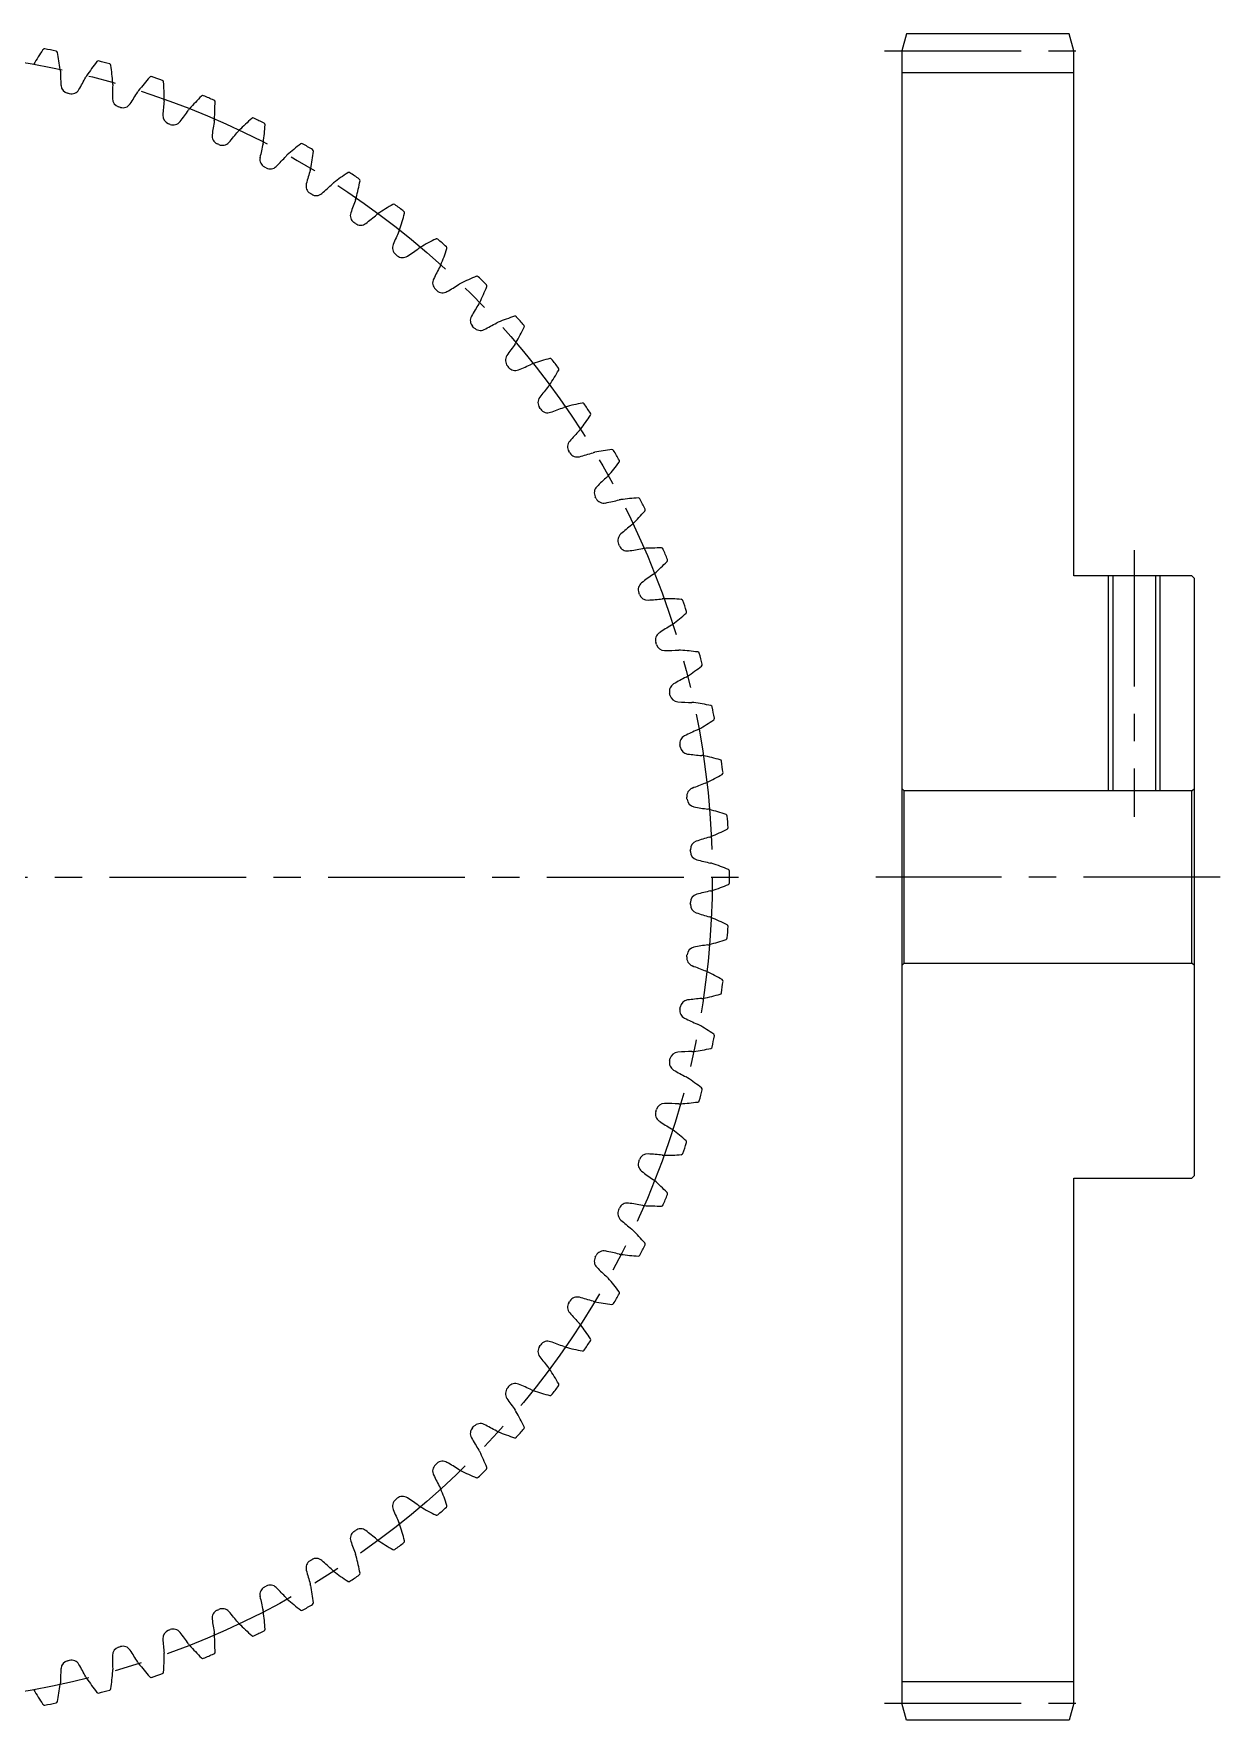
# Model space of a CAD drawing. Extents: x -3 to 253, y -8 to 209.
# Drawn here: x 115.2 to 253, y 10 to 206 of the extents above; entities that cross this region are included whole.
import ezdxf

# ---------------------------------------------------------------- set-up
doc = ezdxf.new("R2010")
doc.units = 0
doc.header["$LTSCALE"] = 0.5
doc.linetypes.add('CENTER', pattern=[50.8, 31.75, -6.35, 6.35, -6.35])
for name, color, linetype in [('MSM_CENTER', 1, 'CENTER'), ('MSM_CONTINUOUS', 7, 'CONTINUOUS'), ('MSM_NARROW', 5, 'CONTINUOUS')]:
    doc.layers.add(name, color=color, linetype=linetype)

msp = doc.modelspace()

# ---------------------------------------------------------------- linework, layer by layer
at = {"layer": 'MSM_CENTER'}
for p, q in [((214, 204), (238, 204)), ((243, 146), (243, 115)), ((-3, 108), (199, 108)), ((253, 108), (213, 108)), ((214, 12), (238, 12))]:
    msp.add_line(p, q, dxfattribs=at)
msp.add_circle((98, 108), 96, dxfattribs=at)
at = {"layer": 'MSM_CONTINUOUS'}
for p, q in [((216.54, 206), (216, 204)), ((235.46, 206), (216.54, 206)), ((236, 204), (235.46, 206)), ((216, 204), (216, 12)), ((236, 143), (236, 204)), ((216, 201.5), (236, 201.5)), ((249.7, 143), (236, 143)), ((240.54, 143), (240.54, 118)), ((245.46, 143), (245.46, 118)), ((250, 142.7), (249.7, 143)), ((250, 73.3), (250, 142.7)), ((216, 118.3), (216.3, 118)), ((216.3, 98), (216.3, 118)), ((249.7, 118), (216.3, 118)), ((249.7, 118), (250, 118.3)), ((249.7, 98), (249.7, 118)), ((216.3, 98), (216, 97.7)), ((216.3, 98), (249.7, 98)), ((250, 97.7), (249.7, 98)), ((236, 12), (236, 73)), ((236, 73), (249.7, 73)), ((249.7, 73), (250, 73.3)), ((216, 14.5), (236, 14.5)), ((216.54, 10), (216, 12)), ((236, 12), (235.46, 10)), ((235.46, 10), (216.54, 10))]:
    msp.add_line(p, q, dxfattribs=at)
for centre, radius, start, end in [((142.81, 186.3), 32, 146.0696, 149.6875), ((116.43, 204.05), 0.2, 79.1404, 146.0696), ((98, 108), 98, 78.3596, 79.1404), ((117.73, 203.79), 0.2, 11.4304, 78.3596), ((86.56, 197.49), 32, 7.8125, 11.4304), ((147.84, 183.2), 32, 142.3196, 145.9375), ((122.67, 202.64), 0.2, 75.3904, 142.3196), ((98, 108), 98, 74.6096, 75.3904), ((123.96, 202.29), 0.2, 7.6804, 74.6096), ((92.44, 198.04), 32, 4.0625, 7.6804), ((116.62, 201.61), 1.66, 1.1047, 7.8126), ((156.67, 202.38), 38.4, 181.1046, 183.5648), ((119.35, 200.06), 1, 183.5648, 256.9446), ((87.12, 218.6), 38.4, 330.1852, 332.6454), ((122.7, 200.19), 1.66, 145.9374, 152.6453), ((162.72, 198.34), 38.4, 177.3546, 179.8148), ((122.7, 200.19), 1.66, 357.3547, 4.0626), ((152.65, 179.78), 32, 138.5696, 142.1875), ((128.8, 200.82), 0.2, 71.6404, 138.5696), ((98, 108), 98, 70.8596, 71.6404), ((130.07, 200.39), 0.2, 3.9304, 70.8596), ((98.34, 198.21), 32, 0.3125, 3.9304), ((98, 108), 93.5, 76.8055, 76.9445), ((119.57, 200.01), 1, 256.8055, 330.1852), ((125.32, 198.46), 1, 179.8148, 253.1945), ((94.38, 219.08), 38.4, 326.4352, 328.8954), ((128.68, 198.38), 1.66, 142.1874, 148.8953), ((168.49, 193.92), 38.4, 173.6046, 176.0648), ((128.68, 198.38), 1.66, 353.6047, 0.3126), ((157.22, 176.05), 32, 134.8196, 138.4375), ((134.81, 198.61), 0.2, 67.8904, 134.8196), ((98, 108), 98, 67.1096, 67.8904), ((136.04, 198.1), 0.2, 0.1804, 67.1096), ((104.24, 198), 32, 356.5625, 0.1804), ((98, 108), 93.5, 73.0555, 73.1945), ((125.54, 198.4), 1, 253.0555, 326.4352), ((131.18, 196.48), 1, 176.0648, 249.4445), ((101.65, 219.07), 38.4, 322.6852, 325.1454), ((134.52, 196.18), 1.66, 138.4374, 145.1453), ((134.52, 196.18), 1.66, 349.8547, 356.5626), ((161.55, 172.03), 32, 131.0696, 134.6875), ((140.66, 196.01), 0.2, 64.1404, 131.0696), ((98, 108), 98, 63.3596, 64.1404), ((98, 108), 93.5, 69.3055, 69.4445), ((131.39, 196.4), 1, 249.3055, 322.6852), ((136.9, 194.12), 1, 172.3148, 245.6945), ((173.96, 189.12), 38.4, 169.8546, 172.3148), ((108.91, 218.6), 38.4, 318.9352, 321.3954), ((140.21, 193.6), 1.66, 134.6874, 141.3953), ((110.11, 197.4), 32, 352.8125, 356.4304), ((141.85, 195.42), 0.2, 356.4304, 63.3596), ((98, 108), 93.5, 65.5555, 65.6945), ((137.11, 194.03), 1, 245.5555, 318.9352), ((179.1, 183.98), 38.4, 166.1046, 168.5648), ((140.21, 193.6), 1.66, 346.1047, 352.8126), ((165.6, 167.74), 32, 127.3196, 130.9375), ((146.32, 193.03), 0.2, 60.3904, 127.3196), ((98, 108), 98, 59.6096, 60.3904), ((115.94, 196.41), 32, 349.0625, 352.6804), ((147.48, 192.36), 0.2, 352.6804, 59.6096), ((142.45, 191.4), 1, 168.5648, 241.9445), ((98, 108), 93.5, 61.8055, 61.9445), ((142.65, 191.29), 1, 241.8055, 315.1852), ((116.12, 217.65), 38.4, 315.1852, 317.6454), ((145.72, 190.66), 1.66, 130.9374, 137.6453), ((183.9, 178.51), 38.4, 162.3546, 164.8148), ((145.72, 190.66), 1.66, 342.3547, 349.0626), ((147.81, 188.31), 1, 164.8148, 238.1945), ((123.25, 216.23), 38.4, 311.4352, 313.8954), ((151.03, 187.36), 1.66, 127.1874, 133.8953), ((169.36, 163.19), 32, 123.5696, 127.1875), ((151.78, 189.69), 0.2, 56.6404, 123.5697), ((98, 108), 98, 55.8596, 56.6404), ((121.68, 195.05), 32, 345.3125, 348.9304), ((152.89, 188.95), 0.2, 348.9304, 55.8596), ((98, 108), 93.5, 58.0555, 58.1945), ((148, 188.19), 1, 238.0555, 311.4352), ((188.33, 172.74), 38.4, 158.6046, 161.0648), ((151.03, 187.36), 1.66, 338.6047, 345.3126), ((152.95, 184.88), 1, 161.0648, 234.4445), ((130.27, 214.34), 38.4, 307.6852, 310.1454), ((156.1, 183.72), 1.66, 123.4374, 130.1453), ((172.82, 158.4), 32, 119.8196, 123.4375), ((157.01, 185.99), 0.2, 52.8904, 119.8196), ((98, 108), 98, 52.1096, 52.8904), ((127.32, 193.32), 32, 341.5625, 345.1804), ((158.06, 185.18), 0.2, 345.1804, 52.1096), ((98, 108), 93.5, 54.3055, 54.4445), ((153.14, 184.75), 1, 234.3055, 307.6852), ((192.37, 166.7), 38.4, 154.8546, 157.3148), ((156.1, 183.72), 1.66, 334.8547, 341.5626), ((157.86, 181.12), 1, 157.3148, 230.6945), ((98, 108), 93.5, 50.5555, 50.6945), ((137.16, 212.01), 38.4, 303.9352, 306.3954), ((160.93, 179.76), 1.66, 119.6874, 126.3953), ((175.96, 153.4), 32, 116.0696, 119.6875), ((161.98, 181.97), 0.2, 49.1404, 116.0696), ((98, 108), 98, 48.3596, 49.1404), ((132.84, 191.22), 32, 337.8125, 341.4304), ((162.98, 181.09), 0.2, 341.4304, 48.3596), ((158.04, 180.98), 1, 230.5555, 303.9352), ((196.01, 160.4), 38.4, 151.1046, 153.5648), ((160.93, 179.76), 1.66, 331.1047, 337.8126), ((162.52, 177.05), 1, 153.5648, 226.9445), ((143.88, 209.22), 38.4, 300.1852, 302.6454), ((165.49, 175.49), 1.66, 115.9374, 122.6453), ((178.76, 148.21), 32, 112.3196, 115.9375), ((166.68, 177.62), 0.2, 45.3904, 112.3196), ((98, 108), 98, 44.6096, 45.3904), ((138.21, 188.76), 32, 334.0625, 337.6804), ((167.62, 176.68), 0.2, 337.6804, 44.6096), ((98, 108), 93.5, 46.8055, 46.9445), ((162.68, 176.89), 1, 226.8055, 300.1852), ((199.22, 153.88), 38.4, 147.3546, 149.8148), ((165.49, 175.49), 1.66, 327.3547, 334.0626), ((166.89, 172.68), 1, 149.8148, 223.1945), ((181.22, 142.84), 32, 108.5696, 112.1875), ((171.09, 172.98), 0.2, 41.6404, 108.5696), ((98, 108), 98, 40.8596, 41.6404), ((98, 108), 93.5, 43.0555, 43.1945), ((167.05, 172.52), 1, 223.0555, 296.4352), ((150.4, 206.01), 38.4, 296.4352, 298.8954), ((169.76, 170.93), 1.66, 112.1874, 118.8953), ((143.4, 185.96), 32, 330.3125, 333.9304), ((171.97, 171.98), 0.2, 333.9304, 40.8596), ((170.98, 168.04), 1, 146.0648, 219.4445), ((202.01, 147.16), 38.4, 143.6046, 146.0648), ((169.76, 170.93), 1.66, 323.6047, 330.3126), ((98, 108), 93.5, 39.3055, 39.4445), ((171.12, 167.86), 1, 219.3055, 292.6852), ((156.7, 202.37), 38.4, 292.6852, 295.1454), ((173.72, 166.1), 1.66, 108.4374, 115.1453), ((183.32, 137.32), 32, 104.8196, 108.4375), ((148.4, 182.82), 32, 326.5625, 330.1804), ((175.18, 168.06), 0.2, 37.8904, 104.8196), ((98, 108), 98, 37.1096, 37.8904), ((175.99, 167.01), 0.2, 330.1804, 37.1096), ((204.34, 140.27), 38.4, 139.8546, 142.3148), ((173.72, 166.1), 1.66, 319.8547, 326.5626), ((174.75, 163.14), 1, 142.3148, 215.6945), ((185.05, 131.68), 32, 101.0696, 104.6875), ((178.95, 162.89), 0.2, 34.141, 101.0696), ((98, 108), 98, 33.3596, 34.1404), ((98, 108), 93.5, 35.5555, 35.6945), ((174.88, 162.95), 1, 215.5555, 288.9352), ((162.74, 198.33), 38.4, 288.9352, 291.3954), ((177.36, 161.03), 1.66, 104.6874, 111.3953), ((153.19, 179.36), 32, 322.8125, 326.4304), ((179.69, 161.78), 0.2, 326.4304, 33.3596), ((206.23, 133.25), 38.4, 136.1046, 138.5648), ((177.36, 161.03), 1.66, 316.1047, 322.8126), ((178.19, 158), 1, 138.5648, 211.9445), ((98, 108), 93.5, 31.8055, 31.9445), ((178.31, 157.81), 1, 211.8055, 285.1852), ((168.51, 193.9), 38.4, 285.1852, 287.6454), ((180.66, 155.72), 1.66, 100.9374, 107.6453), ((186.41, 125.94), 32, 97.3196, 100.9375), ((182.36, 157.48), 0.2, 30.391, 97.3196), ((98, 108), 98, 29.6096, 30.3904), ((157.74, 175.6), 32, 319.0625, 322.6804), ((183.03, 156.32), 0.2, 322.6804, 29.6096), ((181.29, 152.65), 1, 134.8148, 208.1946), ((207.65, 126.12), 38.4, 132.3546, 134.8148), ((180.66, 155.72), 1.66, 312.3547, 319.0626), ((98, 108), 93.5, 28.0555, 28.1945), ((181.4, 152.45), 1, 208.0555, 281.4352), ((173.98, 189.1), 38.4, 281.4352, 283.8954), ((183.6, 150.21), 1.66, 97.1874, 103.8953), ((187.4, 120.11), 32, 93.5696, 97.1875), ((185.42, 151.85), 0.2, 26.641, 93.5696), ((98, 108), 98, 25.8596, 26.6404), ((183.6, 150.21), 1.66, 308.6047, 315.3126), ((162.03, 171.55), 32, 315.3125, 318.9304), ((186.01, 150.66), 0.2, 318.9304, 25.8596), ((184.03, 147.11), 1, 131.0648, 204.4444), ((208.6, 118.91), 38.4, 128.6046, 131.0648), ((98, 108), 93.5, 24.3055, 24.4445), ((184.12, 146.9), 1, 204.3055, 277.6852), ((179.12, 183.96), 38.4, 277.6852, 280.1454), ((186.18, 144.52), 1.66, 93.4374, 100.1453), ((188, 114.24), 32, 89.8196, 93.4375), ((188.1, 146.04), 0.2, 22.891, 89.8196), ((98, 108), 98, 22.1096, 22.8904), ((209.07, 111.65), 38.4, 124.8546, 127.3148), ((186.18, 144.52), 1.66, 304.8547, 311.5626), ((166.05, 167.22), 32, 311.5625, 315.1804), ((188.61, 144.81), 0.2, 315.1804, 22.1096), ((186.4, 141.39), 1, 127.3148, 200.6946), ((98, 108), 93.5, 20.5555, 20.6945), ((186.48, 141.18), 1, 200.5555, 273.9352), ((183.92, 178.49), 38.4, 273.9352, 276.3954), ((188.38, 138.68), 1.66, 89.6874, 96.3953), ((188.21, 108.34), 32, 86.0696, 89.6875), ((190.39, 140.07), 0.2, 19.141, 86.0696), ((98, 108), 98, 18.3596, 19.1404), ((209.08, 104.38), 38.4, 121.1046, 123.5648), ((188.38, 138.68), 1.66, 301.1047, 307.8126), ((169.78, 162.65), 32, 307.8125, 311.4304), ((190.82, 138.8), 0.2, 311.4304, 18.3596), ((188.4, 135.54), 1, 123.5648, 196.9445), ((98, 108), 93.5, 16.8055, 16.9445), ((188.46, 135.32), 1, 196.8055, 270.1852), ((188.34, 172.72), 38.4, 270.1852, 272.6454), ((190.19, 132.7), 1.66, 85.9374, 92.6453), ((188.04, 102.44), 32, 82.3196, 85.9375), ((192.29, 133.96), 0.2, 15.391, 82.3196), ((98, 108), 98, 14.6096, 15.3904), ((190.19, 132.7), 1.66, 297.3547, 304.0626), ((173.2, 157.84), 32, 304.0625, 307.6804), ((192.64, 132.67), 0.2, 307.6804, 14.6096), ((190.01, 129.57), 1, 119.8148, 193.1946), ((208.6, 97.12), 38.4, 117.3546, 119.8148), ((98, 108), 93.5, 13.0555, 13.1945), ((190.06, 129.35), 1, 193.0555, 266.4352), ((192.38, 166.67), 38.4, 266.4352, 268.8954), ((191.61, 126.62), 1.66, 82.1874, 88.8953), ((187.49, 96.56), 32, 78.5696, 82.1875), ((193.79, 127.73), 0.2, 11.641, 78.5697), ((98, 108), 98, 10.8596, 11.6404), ((176.3, 152.81), 32, 300.3125, 303.9304), ((194.05, 126.43), 0.2, 303.9304, 10.8596), ((191.22, 123.51), 1, 116.0648, 189.4446), ((207.65, 89.91), 38.4, 113.6046, 116.0648), ((191.61, 126.62), 1.66, 293.6047, 300.3126), ((98, 108), 93.5, 9.3055, 9.4445), ((191.26, 123.28), 1, 189.3055, 262.6852), ((196.02, 160.38), 38.4, 262.6852, 265.1454), ((192.63, 120.46), 1.66, 78.4374, 85.1453), ((186.55, 90.74), 32, 74.8196, 78.4375), ((194.87, 121.43), 0.2, 7.891, 74.8197), ((179.06, 147.59), 32, 296.5625, 300.1804), ((98, 108), 98, 7.1096, 7.8904), ((195.05, 120.1), 0.2, 300.1804, 7.1096), ((192.03, 117.38), 1, 112.3148, 185.6945), ((206.23, 82.78), 38.4, 109.8546, 112.3148), ((192.63, 120.46), 1.66, 289.8547, 296.5626), ((98, 108), 93.5, 5.5555, 5.6945), ((192.06, 117.15), 1, 185.5555, 258.9352), ((199.23, 153.85), 38.4, 258.9352, 261.3954), ((193.24, 114.24), 1.66, 74.6874, 81.3953), ((185.23, 84.98), 32, 71.0696, 74.6875), ((195.54, 115.06), 0.2, 4.141, 71.0697), ((195.63, 113.73), 0.2, 296.4304, 3.3596), ((98, 108), 98, 3.3596, 4.1404), ((192.45, 111.21), 1, 108.5648, 181.9445), ((204.35, 75.75), 38.4, 106.1046, 108.5648), ((193.24, 114.24), 1.66, 286.1047, 292.8126), ((181.48, 142.21), 32, 292.8125, 296.4304), ((98, 108), 93.5, 1.8055, 1.9445), ((192.45, 110.98), 1, 181.8055, 255.1852), ((202.02, 147.13), 38.4, 255.1852, 257.6454), ((193.44, 108), 1.66, 70.9374, 77.6453), ((183.54, 79.33), 32, 67.3196, 70.9375), ((195.8, 108.67), 0.2, 0.391, 67.3197), ((98, 108), 98, 359.6096, 0.3904), ((192.45, 105.02), 1, 104.8148, 178.1945), ((202.02, 68.87), 38.4, 102.3546, 104.8148), ((193.44, 108), 1.66, 282.3547, 289.0626), ((183.54, 136.67), 32, 289.0625, 292.6804), ((195.8, 107.33), 0.2, 292.6804, 359.6096), ((98, 108), 93.5, 358.0555, 358.1945), ((192.45, 104.79), 1, 178.0555, 251.4352), ((204.35, 140.25), 38.4, 251.4352, 253.8954), ((193.24, 101.76), 1.66, 67.1874, 73.8953), ((181.48, 73.79), 32, 63.5696, 67.1875), ((195.63, 102.27), 0.2, 356.641, 63.5697), ((98, 108), 98, 355.8596, 356.6404), ((199.23, 62.15), 38.4, 98.6046, 101.0648), ((193.24, 101.76), 1.66, 278.6047, 285.3126), ((185.23, 131.02), 32, 285.3125, 288.9304), ((195.54, 100.94), 0.2, 288.9304, 355.8596), ((192.03, 98.62), 1, 174.3055, 247.6852), ((98, 108), 93.5, 354.3055, 354.4445), ((192.06, 98.85), 1, 101.0648, 174.4445), ((206.23, 133.22), 38.4, 247.6852, 250.1454), ((192.63, 95.54), 1.66, 63.4374, 70.1453), ((179.06, 68.41), 32, 59.8196, 63.4375), ((195.05, 95.9), 0.2, 352.891, 59.8197), ((186.55, 125.26), 32, 281.5625, 285.1804), ((194.87, 94.57), 0.2, 285.1804, 352.1096), ((98, 108), 98, 352.1096, 352.8904), ((191.22, 92.49), 1, 170.5555, 243.9352), ((98, 108), 93.5, 350.5555, 350.6945), ((191.26, 92.72), 1, 97.3148, 170.6945), ((196.02, 55.62), 38.4, 94.8546, 97.3148), ((192.63, 95.54), 1.66, 274.8547, 281.5626), ((207.65, 126.09), 38.4, 243.9352, 246.3954), ((191.61, 89.38), 1.66, 59.6874, 66.3953), ((176.3, 63.19), 32, 56.0696, 59.6875), ((193.79, 88.27), 0.2, 281.4304, 348.3596), ((98, 108), 98, 348.3596, 349.1404), ((194.05, 89.57), 0.2, 349.141, 56.0697), ((190.01, 86.43), 1, 166.8055, 240.1852), ((98, 108), 93.5, 346.8055, 346.9445), ((190.06, 86.65), 1, 93.5648, 166.9445), ((192.38, 49.33), 38.4, 91.1046, 93.5648), ((191.61, 89.38), 1.66, 271.1047, 277.8126), ((187.49, 119.44), 32, 277.8125, 281.4304), ((208.6, 118.88), 38.4, 240.1852, 242.6454), ((190.19, 83.3), 1.66, 55.9374, 62.6453), ((173.2, 58.16), 32, 52.3196, 55.9375), ((98, 108), 98, 344.6096, 345.3904), ((192.64, 83.33), 0.2, 345.3904, 52.3197), ((188.4, 80.46), 1, 163.0555, 236.4352), ((98, 108), 93.5, 343.0555, 343.1945), ((188.46, 80.68), 1, 89.8148, 163.1945), ((188.34, 43.28), 38.4, 87.3546, 89.8148), ((190.19, 83.3), 1.66, 267.3547, 274.0626), ((188.04, 113.56), 32, 274.0625, 277.6804), ((192.29, 82.04), 0.2, 277.6804, 344.6096), ((209.08, 111.62), 38.4, 236.4352, 238.8954), ((188.38, 77.32), 1.66, 52.1874, 58.8953), ((169.78, 53.35), 32, 48.5696, 52.1875), ((98, 108), 98, 340.8596, 341.6404), ((190.82, 77.2), 0.2, 341.641, 48.5697), ((186.4, 74.61), 1, 159.3055, 232.6852), ((98, 108), 93.5, 339.3055, 339.4445), ((186.48, 74.82), 1, 86.0648, 159.4445), ((183.92, 37.51), 38.4, 83.6046, 86.0648), ((188.38, 77.32), 1.66, 263.6047, 270.3126), ((188.21, 107.66), 32, 270.3125, 273.9304), ((190.39, 75.93), 0.2, 273.9304, 340.8596), ((209.07, 104.35), 38.4, 232.6852, 235.1454), ((186.18, 71.48), 1.66, 48.4374, 55.1453), ((166.05, 48.78), 32, 44.8196, 48.4375), ((98, 108), 98, 337.1096, 337.8904), ((188.61, 71.19), 0.2, 337.891, 44.8197), ((184.03, 68.89), 1, 155.5555, 228.9352), ((98, 108), 93.5, 335.5555, 335.6945), ((184.12, 69.1), 1, 82.3148, 155.6945), ((179.12, 32.04), 38.4, 79.8546, 82.3148), ((186.18, 71.48), 1.66, 259.8547, 266.5626), ((188, 101.76), 32, 266.5625, 270.1804), ((188.1, 69.96), 0.2, 270.1804, 337.1096), ((208.6, 97.09), 38.4, 228.9352, 231.3954), ((183.6, 65.79), 1.66, 44.6874, 51.3953), ((162.03, 44.45), 32, 41.0696, 44.6875), ((98, 108), 98, 333.3596, 334.1404), ((186.01, 65.34), 0.2, 334.141, 41.0697), ((181.29, 63.35), 1, 151.8055, 225.1852), ((98, 108), 93.5, 331.8055, 331.9445), ((181.4, 63.55), 1, 78.5648, 151.9445), ((173.98, 26.9), 38.4, 76.1046, 78.5648), ((183.6, 65.79), 1.66, 256.1047, 262.8126), ((187.4, 95.89), 32, 262.8125, 266.4304), ((185.42, 64.15), 0.2, 266.4304, 333.3596), ((207.65, 89.88), 38.4, 225.1852, 227.6454), ((180.66, 60.28), 1.66, 40.9374, 47.6453), ((157.74, 40.4), 32, 37.3196, 40.9375), ((178.31, 58.19), 1, 74.8148, 148.1945), ((168.51, 22.1), 38.4, 72.3546, 74.8148), ((98, 108), 98, 329.6096, 330.3904), ((183.03, 59.68), 0.2, 330.391, 37.3197), ((178.19, 58), 1, 148.0555, 221.4352), ((98, 108), 93.5, 328.0555, 328.1945), ((206.23, 82.75), 38.4, 221.4352, 223.8954), ((180.66, 60.28), 1.66, 252.3547, 259.0626), ((186.41, 90.06), 32, 259.0625, 262.6804), ((182.36, 58.52), 0.2, 262.6804, 329.6096), ((177.36, 54.97), 1.66, 37.1874, 43.8953), ((153.19, 36.64), 32, 33.5696, 37.1875), ((174.75, 52.86), 1, 144.3055, 217.6852), ((98, 108), 93.5, 324.3055, 324.4445), ((174.88, 53.05), 1, 71.0648, 144.4445), ((162.74, 17.67), 38.4, 68.6046, 71.0648), ((177.36, 54.97), 1.66, 248.6047, 255.3126), ((185.05, 84.32), 32, 255.3125, 258.9304), ((178.95, 53.11), 0.2, 258.9304, 325.8596), ((98, 108), 98, 325.8596, 326.6404), ((179.69, 54.22), 0.2, 326.641, 33.5697), ((204.34, 75.73), 38.4, 217.6852, 220.1454), ((173.72, 49.9), 1.66, 33.4374, 40.1453), ((171.12, 48.14), 1, 67.3148, 140.6945), ((156.7, 13.63), 38.4, 64.8546, 67.3148), ((148.4, 33.18), 32, 29.8196, 33.4375), ((175.99, 48.99), 0.2, 322.891, 29.8196), ((170.98, 47.96), 1, 140.5555, 213.9352), ((202.01, 68.84), 38.4, 213.9352, 216.3954), ((98, 108), 93.5, 320.5555, 320.6945), ((173.72, 49.9), 1.66, 244.8547, 251.5626), ((183.32, 78.68), 32, 251.5625, 255.1804), ((175.18, 47.94), 0.2, 255.1804, 322.1096), ((98, 108), 98, 322.1096, 322.8904), ((169.76, 45.07), 1.66, 29.6874, 36.3953), ((143.4, 30.04), 32, 26.0696, 29.6875), ((166.89, 43.32), 1, 136.8055, 210.1852), ((98, 108), 93.5, 316.8055, 316.9445), ((167.05, 43.48), 1, 63.5648, 136.9445), ((150.4, 9.99), 38.4, 61.1046, 63.5648), ((169.76, 45.07), 1.66, 241.1047, 247.8126), ((181.22, 73.16), 32, 247.8125, 251.4304), ((98, 108), 98, 318.3596, 319.1404), ((171.97, 44.02), 0.2, 319.141, 26.0696), ((199.22, 62.12), 38.4, 210.1852, 212.6454), ((165.49, 40.51), 1.66, 25.9374, 32.6453), ((138.21, 27.24), 32, 22.3196, 25.9375), ((171.09, 43.02), 0.2, 251.4304, 318.3596), ((162.52, 38.95), 1, 133.0555, 206.4352), ((98, 108), 93.5, 313.0555, 313.1945), ((162.68, 39.11), 1, 59.8148, 133.1945), ((143.88, 6.78), 38.4, 57.3546, 59.8148), ((167.62, 39.32), 0.2, 315.391, 22.3197), ((196.01, 55.6), 38.4, 206.4352, 208.8954), ((165.49, 40.51), 1.66, 237.3547, 244.0626), ((178.76, 67.79), 32, 244.0625, 247.6804), ((166.68, 38.38), 0.2, 247.6804, 314.6096), ((98, 108), 98, 314.6096, 315.3904), ((157.86, 34.88), 1, 129.3055, 202.6852), ((98, 108), 93.5, 309.3055, 309.4445), ((158.04, 35.02), 1, 56.0648, 129.4445), ((137.16, 3.99), 38.4, 53.6046, 56.0648), ((160.93, 36.24), 1.66, 22.1874, 28.8953), ((132.84, 24.78), 32, 18.5696, 22.1875), ((192.37, 49.3), 38.4, 202.6852, 205.1454), ((160.93, 36.24), 1.66, 233.6047, 240.3126), ((175.96, 62.6), 32, 240.3125, 243.9304), ((161.98, 34.03), 0.2, 243.9304, 310.8596), ((98, 108), 98, 310.8596, 311.6404), ((162.98, 34.91), 0.2, 311.641, 18.5697), ((152.95, 31.12), 1, 125.5555, 198.9352), ((98, 108), 93.5, 305.5555, 305.6945), ((153.14, 31.25), 1, 52.3148, 125.6946), ((130.27, 1.66), 38.4, 49.8546, 52.3148), ((156.1, 32.28), 1.66, 18.4374, 25.1453), ((127.32, 22.68), 32, 14.8196, 18.4375), ((188.33, 43.26), 38.4, 198.9352, 201.3954), ((156.1, 32.28), 1.66, 229.8547, 236.5626), ((172.82, 57.6), 32, 236.5625, 240.1804), ((157.01, 30.01), 0.2, 240.1804, 307.1096), ((98, 108), 98, 307.1096, 307.8904), ((158.06, 30.82), 0.2, 307.891, 14.8197), ((147.81, 27.69), 1, 121.8055, 195.1852), ((98, 108), 93.5, 301.8055, 301.9445), ((148, 27.81), 1, 48.5648, 121.9445), ((123.25, -0.23), 38.4, 46.1046, 48.5648), ((151.03, 28.64), 1.66, 226.1047, 232.8126), ((151.03, 28.64), 1.66, 14.6874, 21.3953), ((121.68, 20.95), 32, 11.0696, 14.6875), ((142.45, 24.6), 1, 118.0555, 191.4352), ((98, 108), 93.5, 298.0555, 298.1945), ((142.65, 24.71), 1, 44.8148, 118.1946), ((183.9, 37.49), 38.4, 195.1852, 197.6454), ((145.72, 25.34), 1.66, 10.9374, 17.6453), ((115.94, 19.59), 32, 7.3196, 10.9375), ((169.36, 52.81), 32, 232.8125, 236.4304), ((151.78, 26.31), 0.2, 236.4304, 303.3596), ((98, 108), 98, 303.3596, 304.1404), ((152.89, 27.05), 0.2, 304.1404, 11.0697), ((179.1, 32.02), 38.4, 191.4352, 193.8954), ((116.12, -1.65), 38.4, 42.3546, 44.8148), ((145.72, 25.34), 1.66, 222.3547, 229.0626), ((165.6, 48.26), 32, 229.0625, 232.6804), ((147.48, 23.64), 0.2, 300.3904, 7.3197), ((136.9, 21.88), 1, 114.3055, 187.6852), ((173.96, 26.88), 38.4, 187.6852, 190.1454), ((98, 108), 93.5, 294.3055, 294.4445), ((137.11, 21.97), 1, 41.0648, 114.4445), ((108.91, -2.6), 38.4, 38.6046, 41.0648), ((140.21, 22.4), 1.66, 7.1874, 13.8953), ((110.11, 18.6), 32, 3.5696, 7.1875), ((146.32, 22.97), 0.2, 232.6804, 299.6096), ((98, 108), 98, 299.6096, 300.3904), ((131.18, 19.52), 1, 110.5555, 183.9352), ((98, 108), 93.5, 290.5555, 290.6945), ((131.39, 19.6), 1, 37.3148, 110.6945), ((101.65, -3.07), 38.4, 34.8546, 37.3148), ((134.52, 19.82), 1.66, 3.4374, 10.1453), ((104.24, 18), 32, 359.8196, 3.4375), ((140.21, 22.4), 1.66, 218.6047, 225.3126), ((161.55, 43.97), 32, 225.3125, 228.9304), ((140.66, 19.99), 0.2, 228.9304, 295.8596), ((98, 108), 98, 295.8596, 296.6404), ((141.85, 20.58), 0.2, 296.641, 3.5697), ((125.32, 17.54), 1, 106.8055, 180.1852), ((98, 108), 93.5, 286.8055, 286.9445), ((125.54, 17.6), 1, 33.5648, 106.9445), ((94.38, -3.08), 38.4, 31.1046, 33.5648), ((168.49, 22.08), 38.4, 183.9352, 186.3954), ((128.68, 17.62), 1.66, 359.6874, 6.3953), ((134.52, 19.82), 1.66, 214.8547, 221.5626), ((157.22, 39.95), 32, 221.5625, 225.1804), ((98, 108), 98, 292.1096, 292.8904), ((136.04, 17.9), 0.2, 292.8904, 359.8197), ((156.67, 13.62), 38.4, 176.4352, 178.8954), ((119.35, 15.94), 1, 103.0555, 176.4352), ((98, 108), 93.5, 283.0555, 283.1945), ((119.57, 15.99), 1, 29.8148, 103.1945), ((87.12, -2.6), 38.4, 27.3546, 29.8148), ((92.44, 17.96), 32, 352.3196, 355.9375), ((162.72, 17.66), 38.4, 180.1852, 182.6454), ((122.7, 15.81), 1.66, 355.9374, 2.6453), ((128.68, 17.62), 1.66, 211.1047, 217.8126), ((152.65, 36.22), 32, 217.8125, 221.4304), ((98.34, 17.79), 32, 356.0696, 359.6875), ((134.81, 17.39), 0.2, 225.1804, 292.1096), ((86.56, 18.51), 32, 348.5696, 352.1875), ((116.62, 14.39), 1.66, 352.1874, 358.8953), ((122.7, 15.81), 1.66, 207.3547, 214.0626), ((147.84, 32.8), 32, 214.0625, 217.6804), ((128.8, 15.18), 0.2, 221.4304, 288.3596), ((98, 108), 98, 288.3596, 289.1404), ((130.07, 15.61), 0.2, 289.1404, 356.0697), ((142.81, 29.7), 32, 210.3125, 213.9304), ((116.43, 11.95), 0.2, 213.9304, 280.8596), ((98, 108), 98, 280.8596, 281.6404), ((117.73, 12.21), 0.2, 281.641, 348.5697), ((122.67, 13.36), 0.2, 217.6804, 284.6096), ((98, 108), 98, 284.6096, 285.3904), ((123.96, 13.71), 0.2, 285.391, 352.3197)]:
    msp.add_arc(centre, radius, start, end, dxfattribs=at)
at = {"layer": 'MSM_NARROW'}
for p, q in [((240, 143), (240, 118)), ((246, 143), (246, 118))]:
    msp.add_line(p, q, dxfattribs=at)

doc.saveas('drawing.dxf')
